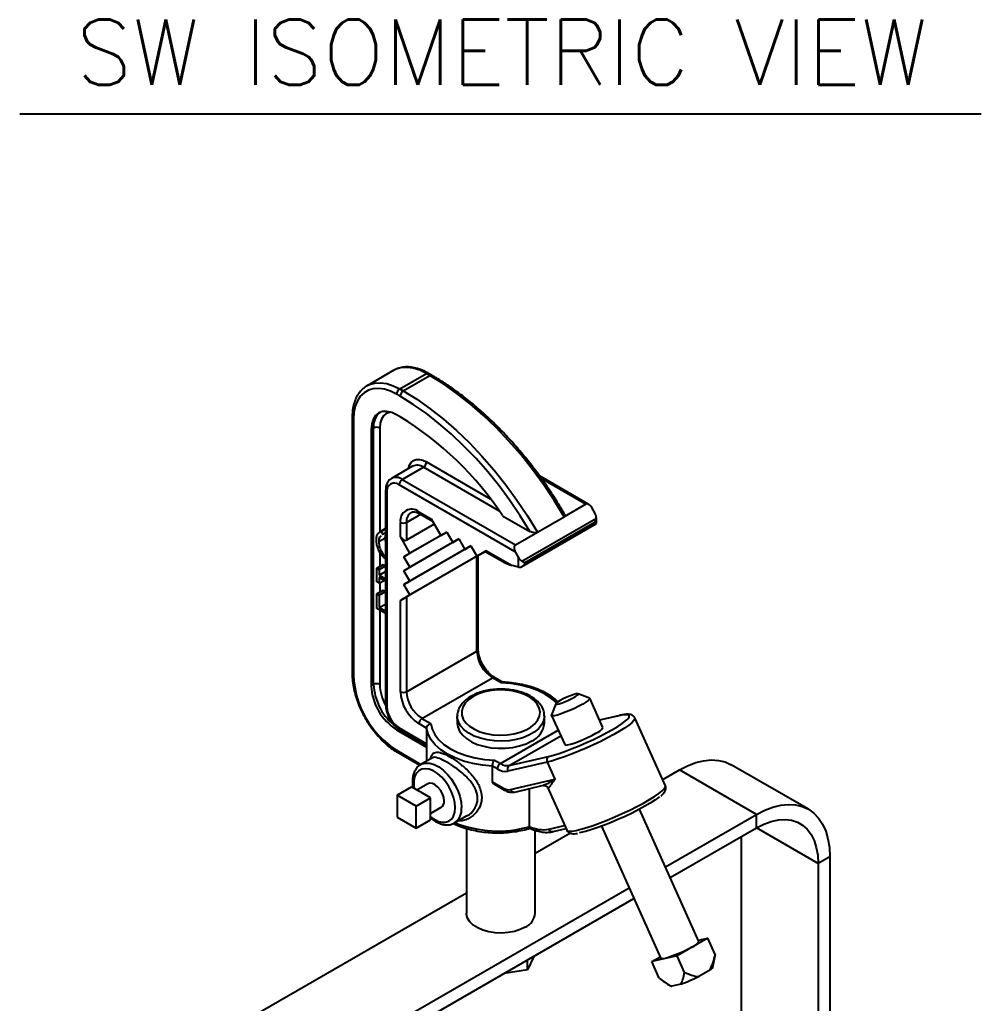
# Model space of a CAD drawing. Extents: x 14.8 to 109.8, y 1.6 to 86.6.
# Drawn here: x 16.62 to 27.65, y 74.94 to 86.24 of the extents above; entities that cross this region are included whole.
import ezdxf
from ezdxf.enums import TextEntityAlignment as Align

# ---------------------------------------------------------------- set-up
doc = ezdxf.new("R2010")
doc.units = 0
doc.header["$MEASUREMENT"] = 0
doc.layers.add('OBJECT', color=7, linetype='CONTINUOUS')
doc.styles.get("Standard").update_dxf_attribs({"font": 'SIMPLEX'})

msp = doc.modelspace()

# ---------------------------------------------------------------- linework, layer by layer
at = {"layer": 'OBJECT', "color": 1}
msp.add_line((16.621, 85.154), (27.652, 85.154), dxfattribs=at)
at = {"layer": 'OBJECT'}
for p, q in [((20.911, 82.211), (20.605, 82.034)), ((20.98, 81.997), (21.286, 82.173)), ((21.02, 81.974), (21.326, 82.15)), ((21.326, 82.15), (21.286, 82.173)), ((21.351, 82.153), (21.311, 82.176)), ((20.98, 81.997), (21.02, 81.974)), ((20.985, 81.913), (20.945, 81.936)), ((20.435, 81.67), (20.435, 78.727)), ((20.45, 81.65), (20.45, 78.706)), ((20.985, 81.678), (20.945, 81.701)), ((20.68, 81.548), (20.654, 81.532)), ((20.654, 81.532), (20.654, 78.589)), ((20.68, 78.604), (20.68, 81.548)), ((20.751, 81.548), (20.751, 80.35)), ((21.127, 81.11), (20.885, 80.97)), ((21.01, 80.958), (21.252, 81.098)), ((22.124, 80.594), (21.252, 81.098)), ((21.288, 81.159), (22.019, 80.737)), ((21.01, 80.958), (22.308, 80.208)), ((23.151, 80.671), (22.583, 80.999)), ((23.116, 80.674), (22.605, 80.969)), ((22.306, 80.128), (20.975, 80.896)), ((20.818, 80.835), (20.818, 78.372)), ((20.833, 80.815), (20.833, 78.351)), ((23.116, 80.674), (22.865, 80.529)), ((23.222, 80.567), (23.184, 80.635)), ((21.059, 80.465), (21.221, 80.558)), ((21.2, 80.587), (21.342, 80.506)), ((21.21, 80.564), (21.356, 80.48)), ((21.342, 80.506), (21.452, 80.315)), ((22.16, 80.542), (22.473, 80.362)), ((22.38, 80.02), (23.236, 80.514)), ((22.559, 80.353), (22.865, 80.529)), ((23.236, 80.451), (23.236, 80.516)), ((20.818, 80.394), (20.752, 80.356)), ((20.767, 80.362), (20.818, 80.391)), ((20.988, 80.302), (20.988, 80.465)), ((21.059, 80.465), (21.059, 80.261)), ((21.377, 80.444), (21.059, 80.261)), ((22.379, 79.956), (23.236, 80.451)), ((23.222, 80.467), (22.414, 80.001)), ((22.414, 79.994), (23.222, 80.46)), ((23.222, 80.46), (23.222, 80.467)), ((20.74, 80.244), (20.81, 80.285)), ((20.767, 80.362), (20.783, 80.329)), ((20.783, 80.329), (20.776, 80.322)), ((20.783, 80.329), (20.818, 80.349)), ((20.818, 80.334), (20.81, 80.285)), ((20.81, 80.285), (20.818, 80.234)), ((21.098, 80.111), (20.988, 80.302)), ((21.521, 80.354), (21.029, 80.071)), ((21.521, 80.354), (21.098, 80.111)), ((21.452, 80.315), (21.521, 80.354)), ((21.521, 80.354), (21.452, 80.315)), ((21.521, 80.354), (21.59, 80.235)), ((22.308, 80.208), (22.559, 80.353)), ((21.659, 80.275), (21.029, 79.911)), ((21.797, 80.195), (21.029, 79.752)), ((21.659, 80.275), (21.098, 79.951)), ((21.797, 80.195), (21.098, 79.792)), ((21.59, 80.235), (21.659, 80.275)), ((21.659, 80.275), (21.59, 80.235)), ((21.659, 80.275), (21.728, 80.155)), ((21.728, 80.155), (21.797, 80.195)), ((21.797, 80.195), (21.728, 80.155)), ((21.797, 80.195), (21.865, 80.076)), ((20.751, 80.128), (20.751, 79.959)), ((21.029, 80.071), (21.098, 80.111)), ((21.098, 79.951), (21.029, 80.071)), ((21.866, 80.076), (21.059, 79.61)), ((21.961, 80.131), (21.098, 79.633)), ((21.865, 80.076), (21.976, 80.14)), ((21.961, 80.131), (21.865, 80.076)), ((21.866, 78.988), (21.866, 80.076)), ((21.961, 80.131), (21.881, 80.085)), ((21.881, 79.009), (21.881, 80.085)), ((21.961, 80.131), (22.189, 80)), ((21.976, 80.14), (22.269, 79.97)), ((22.306, 80.128), (22.344, 80.06)), ((22.344, 79.951), (22.344, 80.06)), ((20.719, 79.94), (20.79, 79.981)), ((20.719, 79.781), (20.719, 79.94)), ((20.719, 79.94), (20.746, 79.925)), ((20.746, 79.925), (20.817, 79.966)), ((20.79, 79.981), (20.817, 79.966)), ((20.817, 79.966), (20.817, 79.9)), ((21.029, 79.911), (21.098, 79.951)), ((22.344, 79.951), (22.269, 79.97)), ((22.414, 80.001), (22.414, 79.994)), ((20.746, 79.925), (20.746, 79.859)), ((20.746, 79.859), (20.817, 79.9)), ((20.746, 79.859), (20.818, 79.817)), ((20.818, 79.79), (20.746, 79.832)), ((20.746, 79.832), (20.746, 79.766)), ((20.817, 79.9), (20.818, 79.899)), ((21.098, 79.792), (21.029, 79.911)), ((20.746, 79.766), (20.719, 79.781)), ((20.746, 79.766), (20.803, 79.799)), ((20.751, 79.769), (20.751, 79.664)), ((21.029, 79.752), (21.098, 79.792)), ((21.098, 79.633), (21.029, 79.752)), ((20.719, 79.646), (20.79, 79.687)), ((20.719, 79.475), (20.719, 79.646)), ((20.719, 79.646), (20.746, 79.63)), ((20.746, 79.63), (20.817, 79.671)), ((20.746, 79.63), (20.746, 79.487)), ((20.79, 79.687), (20.817, 79.671)), ((20.817, 79.671), (20.817, 79.528)), ((20.988, 79.569), (21.098, 79.633)), ((21.059, 79.61), (21.059, 78.522)), ((20.746, 79.487), (20.817, 79.528)), ((20.817, 79.528), (20.818, 79.527)), ((20.988, 78.522), (20.988, 79.569)), ((20.818, 79.418), (20.719, 79.475)), ((20.746, 79.487), (20.818, 79.445)), ((20.751, 79.457), (20.751, 78.604)), ((21.059, 78.522), (21.866, 78.988)), ((20.68, 78.604), (20.654, 78.589)), ((21.235, 78.216), (22.043, 78.682)), ((22.145, 78.623), (22.043, 78.682)), ((22.161, 78.631), (22.068, 78.685)), ((23.156, 78.449), (23.026, 78.497)), ((22.773, 78.384), (22.722, 78.255)), ((23.31, 78.111), (23.16, 78.446)), ((22.722, 78.249), (22.873, 77.914)), ((23.504, 78.249), (23.272, 78.195)), ((21.289, 78.103), (21.2, 78.155)), ((21.235, 78.216), (21.338, 78.157)), ((21.64, 78.242), (21.64, 78.16)), ((22.64, 78.16), (22.64, 78.242)), ((23.495, 78.246), (23.273, 78.194)), ((24.029, 77.442), (23.678, 78.222)), ((20.972, 78.1), (20.945, 78.084)), ((20.945, 78.084), (21.287, 77.887)), ((20.975, 78.106), (21.289, 77.925)), ((20.985, 78.083), (21.288, 77.909)), ((21.289, 78.103), (21.289, 77.925)), ((22.135, 77.697), (22.798, 78.079)), ((21.287, 77.909), (21.287, 77.724)), ((22.237, 77.675), (22.827, 78.016)), ((20.945, 77.849), (21.224, 77.688)), ((20.955, 77.826), (21.212, 77.678)), ((21.215, 77.682), (21.221, 77.686)), ((21.348, 77.759), (21.221, 77.686)), ((22.066, 77.736), (22.135, 77.697)), ((22.673, 77.714), (22.222, 77.609)), ((22.237, 77.675), (22.688, 77.779)), ((22.673, 77.714), (22.761, 77.516)), ((25.668, 77.173), (24.784, 77.683)), ((22.044, 77.489), (22.044, 77.668)), ((22.1, 77.635), (22.044, 77.668)), ((23.997, 77.513), (24.189, 77.624)), ((25.073, 77.114), (24.189, 77.624)), ((21.301, 77.465), (21.176, 77.393)), ((22.044, 77.489), (22.171, 77.416)), ((22.067, 77.459), (22.181, 77.393)), ((22.252, 77.398), (22.761, 77.516)), ((20.952, 77.335), (21.115, 77.429)), ((21.206, 77.376), (21.115, 77.429)), ((21.241, 77.356), (21.206, 77.376)), ((21.332, 77.303), (21.241, 77.356)), ((22.299, 77.37), (22.631, 77.447)), ((22.466, 77.409), (22.466, 76.975)), ((22.665, 77.437), (22.664, 77.439)), ((22.665, 77.437), (22.675, 77.425)), ((22.675, 77.425), (22.896, 76.933)), ((22.679, 77.42), (22.675, 77.425)), ((21.17, 77.209), (20.952, 77.335)), ((20.952, 77.335), (20.952, 77.083)), ((21.17, 77.209), (21.332, 77.303)), ((21.332, 77.197), (21.332, 77.303)), ((21.17, 76.957), (21.17, 77.209)), ((21.332, 77.157), (21.332, 77.197)), ((21.332, 77.123), (21.457, 77.195)), ((21.332, 77.051), (21.332, 77.157)), ((24.413, 75.656), (23.731, 77.173)), ((20.952, 77.083), (21.17, 76.957)), ((21.17, 76.957), (21.332, 77.051)), ((21.608, 77.015), (21.748, 77.095)), ((24.029, 76.511), (25.073, 77.114)), ((25.073, 76.958), (25.073, 77.114)), ((21.745, 76.952), (21.745, 75.98)), ((22.466, 76.971), (22.466, 76.975)), ((22.535, 75.98), (22.535, 76.93)), ((22.535, 76.669), (22.933, 76.899)), ((22.692, 76.944), (22.872, 76.985)), ((22.739, 76.916), (22.888, 76.95)), ((23.294, 76.977), (23.975, 75.46)), ((24.084, 76.388), (25.073, 76.958)), ((25.78, 76.55), (25.073, 76.958)), ((24.896, 76.856), (24.896, 72.112)), ((25.914, 76.628), (25.78, 76.55)), ((25.914, 76.628), (25.914, 72.39)), ((25.78, 76.55), (25.78, 72.347)), ((20.091, 74.238), (23.611, 76.27)), ((19.207, 74.748), (21.745, 76.213)), ((20.091, 74.083), (23.666, 76.147)), ((24.515, 75.694), (24.162, 75.49)), ((24.407, 75.669), (24.515, 75.694)), ((24.6, 75.504), (24.515, 75.694)), ((22.518, 75.483), (22.446, 75.329)), ((22.446, 75.329), (22.446, 75.442)), ((24.162, 75.49), (23.872, 75.423)), ((23.872, 75.423), (23.967, 75.477)), ((24.247, 75.3), (24.162, 75.49)), ((24.572, 75.36), (24.595, 75.475)), ((24.6, 75.504), (24.593, 75.472)), ((22.446, 75.329), (22.18, 75.288)), ((23.957, 75.233), (23.872, 75.423)), ((24.538, 75.326), (24.411, 75.252)), ((24.056, 75.164), (24.09, 75.144)), ((24.205, 75.166), (24.101, 75.141))]:
    msp.add_line(p, q, dxfattribs=at)
at = {"layer": 'OBJECT', "flags": 128}
for points in [[(21.286, 82.173), (21.21, 82.211), (21.136, 82.235), (21.065, 82.245), (20.999, 82.242), (20.938, 82.224), (20.911, 82.211)], [(22.865, 80.529), (22.751, 80.717), (22.63, 80.899), (22.502, 81.074), (22.368, 81.243), (22.229, 81.403), (22.086, 81.554), (21.938, 81.695), (21.788, 81.826), (21.635, 81.946), (21.481, 82.054), (21.326, 82.15)], [(20.945, 81.936), (20.874, 81.971), (20.805, 81.993), (20.739, 82.003), (20.677, 82), (20.621, 81.983), (20.571, 81.954), (20.528, 81.914), (20.495, 81.862), (20.47, 81.799), (20.455, 81.728), (20.45, 81.65)], [(20.608, 82.036), (20.633, 82.048), (20.693, 82.065), (20.76, 82.069), (20.831, 82.059), (20.905, 82.034), (20.98, 81.997)], [(21.02, 81.974), (21.175, 81.878), (21.33, 81.77), (21.483, 81.65), (21.633, 81.519), (21.78, 81.378), (21.924, 81.226), (22.063, 81.066), (22.197, 80.898), (22.324, 80.722), (22.445, 80.54), (22.559, 80.353)], [(22.473, 80.362), (22.362, 80.541), (22.244, 80.715), (22.12, 80.883), (21.99, 81.044), (21.856, 81.197), (21.717, 81.341), (21.575, 81.477), (21.43, 81.602), (21.283, 81.717), (21.134, 81.82), (20.985, 81.913)], [(20.945, 81.701), (20.888, 81.727), (20.833, 81.739), (20.783, 81.737), (20.739, 81.721), (20.703, 81.691), (20.676, 81.648), (20.659, 81.595), (20.654, 81.532)], [(20.879, 81.73), (20.865, 81.728), (20.826, 81.714), (20.794, 81.687), (20.771, 81.65), (20.756, 81.603), (20.751, 81.548)], [(21.08, 81.083), (21.092, 81.121), (21.111, 81.152), (21.138, 81.174), (21.17, 81.186), (21.207, 81.187), (21.246, 81.178), (21.288, 81.159)], [(22.781, 78.393), (22.723, 78.444), (22.65, 78.494), (22.564, 78.536), (22.469, 78.571), (22.366, 78.598), (22.257, 78.615), (22.145, 78.623)], [(21.822, 78.466), (21.77, 78.43), (21.73, 78.39), (21.704, 78.346), (21.691, 78.3), (21.693, 78.253), (21.709, 78.208), (21.739, 78.165), (21.782, 78.125), (21.837, 78.091), (21.901, 78.063), (21.973, 78.041), (22.05, 78.028), (22.13, 78.023), (22.211, 78.026), (22.289, 78.037), (22.362, 78.057), (22.429, 78.083), (22.486, 78.116), (22.532, 78.154), (22.565, 78.197), (22.585, 78.242), (22.59, 78.288), (22.581, 78.335), (22.558, 78.379), (22.521, 78.421), (22.472, 78.458), (22.413, 78.489), (22.345, 78.514), (22.27, 78.531), (22.191, 78.541), (22.11, 78.542), (22.03, 78.534), (21.954, 78.519), (21.884, 78.496), (21.822, 78.466)], [(22.819, 78.419), (22.792, 78.401), (22.776, 78.388), (22.773, 78.38), (22.785, 78.378), (22.808, 78.382), (22.842, 78.393), (22.883, 78.408), (22.925, 78.427), (22.964, 78.447), (22.997, 78.466), (23.019, 78.481), (23.028, 78.492), (23.024, 78.498), (23.006, 78.496), (22.976, 78.489), (22.939, 78.475), (22.897, 78.458), (22.856, 78.439), (22.819, 78.419)], [(23.156, 78.449), (23.16, 78.446), (23.158, 78.436), (23.143, 78.421), (23.117, 78.402), (23.08, 78.38), (23.035, 78.355), (22.985, 78.33), (22.933, 78.307), (22.88, 78.285), (22.832, 78.267), (22.789, 78.254), (22.756, 78.246), (22.733, 78.244), (22.722, 78.249), (22.722, 78.255)], [(23.584, 78.199), (23.596, 78.211), (23.611, 78.231), (23.613, 78.246), (23.601, 78.255), (23.578, 78.258), (23.542, 78.255), (23.495, 78.246)], [(23.504, 78.249), (23.503, 78.249), (23.495, 78.246)], [(21.338, 78.157), (21.352, 78.092), (21.382, 78.03), (21.428, 77.97), (21.488, 77.915), (21.562, 77.866), (21.648, 77.823), (21.743, 77.788), (21.846, 77.762), (21.954, 77.745), (22.066, 77.736)], [(22.64, 78.244), (22.64, 78.236), (22.631, 78.187), (22.608, 78.14), (22.571, 78.096), (22.522, 78.056), (22.463, 78.021), (22.393, 77.993), (22.317, 77.972), (22.235, 77.958), (22.151, 77.953), (22.066, 77.956), (21.984, 77.968), (21.906, 77.987), (21.834, 78.013), (21.772, 78.046), (21.72, 78.085), (21.68, 78.128), (21.654, 78.175), (21.641, 78.223), (21.64, 78.242)], [(21.64, 78.16), (21.646, 78.117), (21.665, 78.07), (21.699, 78.025), (21.745, 77.983), (21.802, 77.947), (21.869, 77.917), (21.944, 77.895), (22.025, 77.879), (22.108, 77.872), (22.193, 77.873), (22.276, 77.882), (22.356, 77.9), (22.429, 77.924), (22.494, 77.956)], [(23.678, 78.222), (23.678, 78.21), (23.667, 78.19), (23.643, 78.166), (23.607, 78.137), (23.56, 78.105), (23.503, 78.069), (23.438, 78.031), (23.365, 77.992), (23.286, 77.952), (23.204, 77.913), (23.119, 77.874), (23.035, 77.838), (22.952, 77.805), (22.872, 77.775), (22.798, 77.75), (22.731, 77.729), (22.673, 77.714)], [(22.688, 77.779), (22.744, 77.794), (22.81, 77.814), (22.882, 77.839), (22.959, 77.869), (23.04, 77.902), (23.122, 77.937), (23.203, 77.975), (23.281, 78.013), (23.355, 78.052), (23.422, 78.089), (23.481, 78.124), (23.531, 78.157), (23.569, 78.186), (23.584, 78.199)], [(22.044, 77.668), (21.929, 77.677), (21.818, 77.696), (21.712, 77.724), (21.615, 77.761), (21.527, 77.805), (21.451, 77.855), (21.388, 77.912), (21.339, 77.973), (21.306, 78.037), (21.289, 78.103)], [(22.873, 77.914), (22.873, 77.914), (22.883, 77.909), (22.906, 77.911), (22.94, 77.919), (22.982, 77.932), (23.031, 77.95), (23.083, 77.972), (23.136, 77.995), (23.186, 78.02), (23.23, 78.045)], [(21.221, 77.686), (21.235, 77.693), (21.278, 77.703), (21.325, 77.701), (21.376, 77.686), (21.428, 77.659), (21.479, 77.62), (21.528, 77.572), (21.573, 77.516), (21.613, 77.454), (21.645, 77.388), (21.669, 77.321), (21.684, 77.255), (21.689, 77.192)], [(24.189, 77.624), (24.283, 77.672), (24.376, 77.708), (24.467, 77.73), (24.554, 77.738), (24.637, 77.733), (24.714, 77.715), (24.784, 77.683)], [(21.618, 77.192), (21.613, 77.25), (21.598, 77.312), (21.575, 77.374), (21.544, 77.435), (21.505, 77.491), (21.462, 77.54), (21.415, 77.581), (21.367, 77.612), (21.319, 77.631), (21.274, 77.638), (21.233, 77.632), (21.198, 77.614), (21.17, 77.584), (21.151, 77.544), (21.142, 77.495), (21.142, 77.439), (21.145, 77.411)], [(21.489, 77.266), (21.485, 77.306), (21.47, 77.349), (21.448, 77.39), (21.419, 77.425), (21.387, 77.452), (21.355, 77.468), (21.324, 77.472), (21.301, 77.465)], [(22.896, 76.933), (22.903, 76.926), (22.924, 76.921), (22.957, 76.922), (23.003, 76.929), (23.059, 76.943), (23.125, 76.962), (23.198, 76.986), (23.278, 77.015), (23.361, 77.048), (23.448, 77.085), (23.534, 77.123), (23.619, 77.163), (23.7, 77.204), (23.776, 77.244), (23.844, 77.283), (23.904, 77.32), (23.953, 77.354), (23.991, 77.384), (24.016, 77.409), (24.028, 77.429), (24.029, 77.442)], [(23.961, 77.316), (23.95, 77.308), (23.908, 77.277), (23.855, 77.243), (23.792, 77.206), (23.722, 77.168), (23.645, 77.129), (23.565, 77.091), (23.482, 77.053), (23.399, 77.018), (23.319, 76.986), (23.243, 76.958), (23.172, 76.935), (23.11, 76.917), (23.057, 76.904), (23.039, 76.901)], [(21.332, 77.086), (21.367, 77.062), (21.415, 77.037), (21.462, 77.024), (21.505, 77.023), (21.544, 77.035), (21.575, 77.059), (21.598, 77.094), (21.613, 77.139), (21.618, 77.192)], [(25.073, 77.114), (25.167, 77.162), (25.26, 77.197), (25.351, 77.22), (25.438, 77.228), (25.521, 77.223), (25.598, 77.205), (25.668, 77.173), (25.731, 77.128), (25.785, 77.07), (25.831, 77.001), (25.867, 76.921), (25.893, 76.832), (25.909, 76.733), (25.914, 76.628)], [(25.073, 76.958), (25.158, 77.002), (25.242, 77.032), (25.324, 77.05), (25.402, 77.055), (25.475, 77.046), (25.542, 77.024), (25.602, 76.989), (25.655, 76.942), (25.699, 76.883), (25.734, 76.813), (25.759, 76.734), (25.775, 76.646), (25.78, 76.55)], [(22.42, 75.819), (22.362, 75.791), (22.296, 75.77), (22.224, 75.757), (22.15, 75.752), (22.075, 75.755), (22.002, 75.766), (21.935, 75.785), (21.875, 75.811), (21.824, 75.843), (21.785, 75.88), (21.759, 75.921), (21.746, 75.964), (21.745, 75.98)], [(24.333, 75.59), (24.288, 75.566), (24.238, 75.541), (24.185, 75.517), (24.133, 75.496), (24.084, 75.478), (24.042, 75.465), (24.009, 75.457), (23.986, 75.455), (23.975, 75.459), (23.975, 75.46)], [(24.09, 75.144), (24.093, 75.142), (24.101, 75.141)]]:
    msp.add_lwpolyline(points, dxfattribs=at)
at = {"layer": 'OBJECT'}
for centre, radius, start, end in [((21.3, 82.153), 0.0251, 65.6885, 125.6218), ((21.34, 82.13), 0.025, 65.4871, 125.8118), ((21.022, 81.932), 0.0768, 122.6044, 177.3955), ((21.062, 81.909), 0.0768, 122.6044, 177.3955), ((20.459, 81.672), 0.0237, 183.6438, 247.6612), ((20.893, 81.567), 0.214, 131.0979, 185.1341), ((19.02, 78.466), 3.765, 33.4707, 58.5356), ((20.716, 81.48), 0.0769, 62.6096, 117.3903), ((21.179, 80.995), 0.126, 54.3822, 114.3076), ((21.211, 81.162), 0.0768, 302.6053, 357.3946), ((20.937, 80.859), 0.123, 53.6664, 115.3979), ((21.051, 80.893), 0.0768, 122.6062, 177.3937), ((20.919, 80.829), 0.0873, 50.7971, 189.2139), ((20.843, 80.838), 0.0251, 185.7114, 245.6237), ((21.117, 80.486), 0.131, 50.7968, 189.2141), ((21.181, 80.478), 0.123, 124.8684, 186.3131), ((21.223, 80.584), 0.0231, 171.332, 237.3563), ((21.023, 80.533), 0.0769, 242.6098, 297.3901), ((21.856, 79.011), 0.0251, 294.3763, 354.3041), ((22.25, 79.006), 0.384, 182.6054, 237.3945), ((20.46, 78.729), 0.0251, 185.6944, 245.6253), ((21.52, 78.753), 1.071, 182.4871, 237.5129), ((21.286, 78.618), 0.633, 182.6055, 237.3945), ((20.716, 78.536), 0.0769, 62.6096, 117.3903), ((21.318, 78.634), 0.638, 182.6498, 229.6446), ((21.268, 78.621), 0.517, 181.8866, 209.3009), ((22.058, 78.662), 0.0246, 64.8119, 126.2755), ((21.449, 78.543), 0.461, 182.6054, 237.3946), ((21.023, 78.591), 0.0769, 242.6098, 297.3901), ((21.442, 78.54), 0.384, 182.6054, 237.3945), ((20.843, 78.374), 0.0251, 185.6946, 245.6256), ((21.14, 78.365), 0.307, 182.6053, 237.3946), ((21.277, 78.151), 0.0768, 122.6053, 177.3946), ((22.395, 78.181), 0.246, 293.6249, 355.0549), ((20.997, 78.103), 0.0231, 171.3331, 237.3552), ((23.184, 78.183), 0.146, 288.7898, 330.4666), ((20.969, 77.846), 0.0239, 172.5922, 236.1097), ((22.177, 77.632), 0.0768, 122.6053, 177.3946), ((22.214, 77.816), 0.143, 236.6991, 279.2318), ((22.718, 77.738), 0.0515, 126.2968, 207.8017), ((22.194, 77.779), 0.172, 236.6988, 279.2314), ((22.267, 77.634), 0.0515, 126.2985, 207.8005), ((21.151, 77.24), 0.147, 52.0291, 67.9763), ((22.234, 77.511), 0.114, 236.6986, 279.2321), ((22.194, 77.412), 0.0235, 171.9753, 236.7283), ((22.292, 77.412), 0.0423, 198.6049, 278.8726), ((22.634, 77.4), 0.0488, 24.1586, 50.3648), ((21.413, 77.257), 0.0765, 304.822, 6.4898), ((21.187, 77.177), 0.147, 352.0294, 7.9706), ((21.503, 77.169), 0.187, 304.664, 7.0242), ((22.108, 78.242), 1.32, 248.0111, 285.7119), ((22.626, 77.301), 0.363, 243.8084, 280.5069), ((22.733, 76.959), 0.0437, 200.0828, 277.3947), ((22.34, 75.998), 0.196, 293.8665, 354.8133), ((24.286, 75.728), 0.146, 288.7889, 330.4679), ((24.501, 75.397), 0.0804, 297.6949, 332.9506), ((23.648, 76.775), 1.703, 289.0967, 296.6126)]:
    msp.add_arc(centre, radius, start, end, dxfattribs=at)
for centre, major_axis, ratio, start_param, end_param in [((23.149, 80.614), (-0.0326, 0.0603), 0.595383, 4.729283, 6.30008), ((23.186, 80.547), (-0.0348, 0.0642), 0.558702, 3.910079, 4.727266), ((23.186, 80.487), (0.0354, 0.0612), 0.577335, 4.71243, 5.466039), ((23.186, 80.48), (0.05, -0.0289), 0.00007, 6.283145, 7.068624), ((21.023, 80.322), (-0.0354, 0.0612), 0.577335, 1.570756, 3.141552), ((22.342, 80.148), (-0.0326, 0.0603), 0.595383, 0.016894, 1.587691), ((21.831, 80.056), (0.05, 0.0289), 0.00007, 6.283145, 7.068543), ((22.011, 80.16), (0.05, 0.0289), 0.00007, 2.356154, 3.141633), ((22.379, 80.081), (-0.0348, 0.0642), 0.558702, 1.585674, 2.402861), ((22.304, 79.991), (0.132, -0.027), 0.206185, 3.699612, 4.485092), ((22.379, 79.972), (0.0498, 0.0096), 0.40502, 3.849247, 4.119283), ((22.379, 80.014), (0.0354, 0.0612), 0.577335, 3.41167, 4.71243), ((22.379, 80.021), (0.05, -0.0289), 0.00007, 0.785439, 1.539048), ((21.023, 79.59), (0.05, 0.0289), 0.00007, 0.785358, 2.356154)]:
    msp.add_ellipse(centre, major_axis=major_axis, ratio=ratio, start_param=start_param, end_param=end_param, dxfattribs=at)
for points, knots in [([(21.311, 82.176), (21.298, 82.183), (21.262, 82.203), (21.202, 82.227), (21.132, 82.246), (21.064, 82.252), (21, 82.246), (20.947, 82.231), (20.919, 82.214), (20.908, 82.207)], [0, 0, 0, 0, 0.087247, 0.252462, 0.417721, 0.581865, 0.743604, 0.902029, 1, 1, 1, 1]), ([(22.872, 80.559), (22.861, 80.578), (22.816, 80.654), (22.735, 80.783), (22.625, 80.944), (22.51, 81.1), (22.39, 81.25), (22.266, 81.393), (22.138, 81.53), (22.007, 81.659), (21.873, 81.779), (21.737, 81.892), (21.599, 81.994), (21.47, 82.082), (21.387, 82.131), (21.351, 82.153)], [0, 0, 0, 0, 0.028078, 0.110473, 0.192881, 0.275296, 0.35772, 0.440157, 0.52261, 0.605082, 0.687575, 0.770092, 0.852633, 0.935201, 1, 1, 1, 1]), ([(20.609, 82.035), (20.6, 82.03), (20.574, 82.016), (20.537, 81.982), (20.5, 81.934), (20.47, 81.876), (20.449, 81.81), (20.437, 81.741), (20.436, 81.693), (20.435, 81.67)], [0, 0, 0, 0, 0.076251, 0.230456, 0.38495, 0.541581, 0.70114, 0.863227, 1, 1, 1, 1]), ([(20.885, 80.968), (20.878, 80.964), (20.859, 80.954), (20.839, 80.926), (20.823, 80.889), (20.819, 80.857), (20.819, 80.838), (20.818, 80.835)], [0, 0, 0, 0, 0.167047, 0.415989, 0.668036, 0.942765, 1, 1, 1, 1]), ([(21.111, 80.579), (21.116, 80.581), (21.126, 80.587), (21.149, 80.587), (21.178, 80.581), (21.2, 80.57), (21.21, 80.564)], [0, 0, 0, 0, 0.245732, 0.509125, 0.761475, 1, 1, 1, 1]), ([(22.871, 80.559), (22.873, 80.556), (22.877, 80.55), (22.876, 80.542), (22.872, 80.534), (22.867, 80.531), (22.865, 80.529)], [0, 0, 0, 0, 0.262644, 0.574229, 0.821705, 1, 1, 1, 1]), ([(20.713, 80.262), (20.713, 80.275), (20.715, 80.303), (20.73, 80.343), (20.753, 80.355), (20.767, 80.362)], [0, 0, 0, 0, 0.280845, 0.561444, 1, 1, 1, 1]), ([(20.766, 80.312), (20.759, 80.307), (20.742, 80.294), (20.74, 80.263), (20.74, 80.244)], [0, 0, 0, 0, 0.395591, 1, 1, 1, 1]), ([(22.559, 80.353), (22.556, 80.351), (22.549, 80.348), (22.534, 80.346), (22.514, 80.347), (22.492, 80.352), (22.48, 80.359), (22.473, 80.362)], [0, 0, 0, 0, 0.138344, 0.27604, 0.470201, 0.742049, 1, 1, 1, 1]), ([(20.818, 80.046), (20.809, 80.053), (20.778, 80.076), (20.742, 80.135), (20.716, 80.204), (20.714, 80.242), (20.713, 80.262)], [0, 0, 0, 0, 0.159776, 0.485804, 0.742709, 1, 1, 1, 1]), ([(20.74, 80.244), (20.741, 80.224), (20.745, 80.183), (20.774, 80.123), (20.801, 80.084), (20.816, 80.073), (20.818, 80.071)], [0, 0, 0, 0, 0.342424, 0.684612, 0.953958, 1, 1, 1, 1]), ([(22.068, 78.685), (22.062, 78.689), (22.043, 78.7), (22.012, 78.726), (21.976, 78.765), (21.944, 78.81), (21.917, 78.859), (21.897, 78.91), (21.884, 78.959), (21.881, 78.991), (21.881, 79.007), (21.881, 79.009)], [0, 0, 0, 0, 0.067195, 0.197028, 0.328081, 0.460157, 0.59276, 0.725245, 0.856826, 0.979682, 1, 1, 1, 1]), ([(20.435, 78.727), (20.435, 78.712), (20.436, 78.671), (20.445, 78.599), (20.463, 78.511), (20.49, 78.422), (20.525, 78.334), (20.567, 78.247), (20.616, 78.164), (20.671, 78.085), (20.731, 78.012), (20.795, 77.945), (20.862, 77.887), (20.916, 77.849), (20.948, 77.831), (20.955, 77.826)], [0, 0, 0, 0, 0.0448182, 0.1293531, 0.2137887, 0.2980894, 0.3822681, 0.4663675, 0.5504366, 0.6345316, 0.7186937, 0.8029819, 0.8874536, 0.9721559, 1, 1, 1, 1]), ([(22.158, 78.632), (22.156, 78.631), (22.152, 78.631), (22.148, 78.626), (22.145, 78.623), (22.145, 78.623)], [0, 0, 0, 0, 0.531191, 0.989387, 1, 1, 1, 1]), ([(22.797, 78.405), (22.791, 78.411), (22.768, 78.434), (22.717, 78.471), (22.646, 78.514), (22.565, 78.551), (22.477, 78.581), (22.384, 78.605), (22.287, 78.622), (22.211, 78.63), (22.168, 78.631), (22.158, 78.632)], [0, 0, 0, 0, 0.044141, 0.174626, 0.305945, 0.437516, 0.568982, 0.700264, 0.831366, 0.962338, 1, 1, 1, 1]), ([(22.639, 78.245), (22.639, 78.258), (22.637, 78.288), (22.621, 78.332), (22.593, 78.378), (22.555, 78.419), (22.505, 78.457), (22.446, 78.49), (22.38, 78.516), (22.307, 78.535), (22.231, 78.548), (22.152, 78.553), (22.073, 78.55), (21.995, 78.54), (21.922, 78.522), (21.854, 78.499), (21.816, 78.478), (21.797, 78.469)], [0, 0, 0, 0, 0.0497547, 0.1133377, 0.177704, 0.2439229, 0.3120056, 0.3812182, 0.4507633, 0.5201902, 0.5894439, 0.6585784, 0.7276881, 0.7968679, 0.866209, 0.935826, 1, 1, 1, 1]), ([(20.818, 78.372), (20.819, 78.363), (20.82, 78.337), (20.829, 78.293), (20.848, 78.242), (20.874, 78.192), (20.908, 78.147), (20.945, 78.11), (20.972, 78.092), (20.985, 78.083)], [0, 0, 0, 0, 0.084368, 0.238908, 0.392869, 0.546382, 0.700223, 0.855221, 1, 1, 1, 1]), ([(21.797, 78.469), (21.787, 78.463), (21.758, 78.445), (21.716, 78.411), (21.678, 78.365), (21.652, 78.316), (21.64, 78.274), (21.641, 78.249), (21.642, 78.242)], [0, 0, 0, 0, 0.109116, 0.315301, 0.5212, 0.723281, 0.918675, 1, 1, 1, 1]), ([(23.677, 78.221), (23.677, 78.224), (23.673, 78.234), (23.657, 78.248), (23.637, 78.258), (23.614, 78.263), (23.585, 78.263), (23.548, 78.259), (23.518, 78.252), (23.504, 78.249)], [0, 0, 0, 0, 0.029634, 0.147464, 0.262281, 0.396479, 0.583207, 0.817642, 1, 1, 1, 1]), ([(21.289, 78.103), (21.29, 78.108), (21.291, 78.117), (21.298, 78.131), (21.31, 78.143), (21.323, 78.152), (21.333, 78.156), (21.338, 78.157), (21.338, 78.157)], [0, 0, 0, 0, 0.19777, 0.395373, 0.598085, 0.812872, 0.995764, 1, 1, 1, 1]), ([(21.289, 77.925), (21.289, 77.921), (21.289, 77.915), (21.289, 77.909), (21.288, 77.909), (21.288, 77.909)], [0, 0, 0, 0, 0.295942, 0.590033, 1, 1, 1, 1]), ([(21.334, 77.751), (21.336, 77.761), (21.343, 77.798), (21.368, 77.82), (21.405, 77.829), (21.441, 77.824), (21.484, 77.811), (21.545, 77.782), (21.629, 77.73), (21.732, 77.647), (21.813, 77.564), (21.867, 77.487), (21.899, 77.425), (21.918, 77.361), (21.922, 77.308), (21.916, 77.239), (21.883, 77.158), (21.817, 77.091), (21.751, 77.055), (21.7, 77.039), (21.666, 77.039), (21.651, 77.039)], [0, 0, 0, 0, 0.031647, 0.113115, 0.156727, 0.200305, 0.241406, 0.282485, 0.356519, 0.430655, 0.512645, 0.558299, 0.603932, 0.647976, 0.691999, 0.716831, 0.799022, 0.879636, 0.923293, 0.966926, 1, 1, 1, 1]), ([(21.748, 77.097), (21.751, 77.099), (21.786, 77.111), (21.835, 77.168), (21.869, 77.238), (21.877, 77.316), (21.867, 77.364), (21.843, 77.419), (21.82, 77.458), (21.767, 77.526), (21.689, 77.599), (21.59, 77.672), (21.493, 77.731), (21.411, 77.764), (21.365, 77.774), (21.353, 77.76), (21.351, 77.758)], [0, 0, 0, 0, 0.009573, 0.111598, 0.213449, 0.243964, 0.3447, 0.352097, 0.409468, 0.466895, 0.572114, 0.668331, 0.76481, 0.871214, 0.983192, 1, 1, 1, 1]), ([(22.044, 77.668), (22.045, 77.672), (22.045, 77.681), (22.049, 77.698), (22.054, 77.713), (22.06, 77.727), (22.064, 77.734), (22.066, 77.736), (22.066, 77.736)], [0, 0, 0, 0, 0.19777, 0.395373, 0.598086, 0.812873, 0.995765, 1, 1, 1, 1]), ([(21.214, 77.68), (21.207, 77.675), (21.187, 77.663), (21.162, 77.631), (21.141, 77.589), (21.128, 77.539), (21.125, 77.482), (21.127, 77.441), (21.132, 77.419), (21.132, 77.419)], [0, 0, 0, 0, 0.098124, 0.268249, 0.440719, 0.619757, 0.805371, 0.994541, 1, 1, 1, 1]), ([(22.067, 77.459), (22.066, 77.46), (22.059, 77.463), (22.052, 77.47), (22.045, 77.48), (22.045, 77.486), (22.044, 77.489)], [0, 0, 0, 0, 0.097443, 0.481142, 0.777154, 1, 1, 1, 1]), ([(22.761, 77.516), (22.761, 77.516), (22.751, 77.509), (22.713, 77.487), (22.668, 77.458), (22.639, 77.451), (22.629, 77.449)], [0, 0, 0, 0, 0.003253, 0.203362, 0.745963, 1, 1, 1, 1]), ([(22.761, 77.516), (22.761, 77.516), (22.753, 77.506), (22.736, 77.484), (22.714, 77.453), (22.698, 77.43), (22.686, 77.418), (22.681, 77.419), (22.679, 77.42)], [0, 0, 0, 0, 0.0027506, 0.1764582, 0.4108776, 0.6494388, 0.8225914, 1, 1, 1, 1]), ([(22.181, 77.393), (22.189, 77.388), (22.21, 77.377), (22.245, 77.367), (22.277, 77.366), (22.294, 77.369), (22.299, 77.37)], [0, 0, 0, 0, 0.206271, 0.552368, 0.874995, 1, 1, 1, 1]), ([(22.63, 77.446), (22.631, 77.446), (22.638, 77.449), (22.655, 77.445), (22.661, 77.44), (22.663, 77.438)], [0, 0, 0, 0, 0.146963, 0.753425, 1, 1, 1, 1]), ([(23.976, 77.327), (23.98, 77.329), (23.996, 77.342), (24.012, 77.36), (24.027, 77.383), (24.034, 77.405), (24.035, 77.427), (24.029, 77.438), (24.028, 77.441)], [0, 0, 0, 0, 0.08587, 0.416656, 0.617622, 0.783153, 0.939653, 1, 1, 1, 1]), ([(21.332, 77.072), (21.348, 77.06), (21.38, 77.035), (21.432, 77.009), (21.483, 76.994), (21.532, 76.991), (21.574, 76.997), (21.598, 77.01), (21.609, 77.016)], [0, 0, 0, 0, 0.168814, 0.354204, 0.54051, 0.705282, 0.864095, 1, 1, 1, 1]), ([(21.594, 77.009), (21.618, 76.999), (21.668, 76.976), (21.753, 76.948), (21.847, 76.926), (21.945, 76.91), (22.045, 76.902), (22.146, 76.901), (22.247, 76.908), (22.345, 76.922), (22.421, 76.938), (22.462, 76.951), (22.474, 76.955)], [0, 0, 0, 0, 0.094137, 0.202432, 0.310572, 0.418571, 0.526471, 0.634329, 0.742204, 0.850139, 0.958195, 1, 1, 1, 1]), ([(22.472, 76.954), (22.471, 76.954), (22.47, 76.954), (22.468, 76.959), (22.466, 76.966), (22.466, 76.97), (22.466, 76.971)], [0, 0, 0, 0, 0.101713, 0.536802, 0.912059, 1, 1, 1, 1]), ([(22.472, 76.954), (22.48, 76.95), (22.512, 76.935), (22.568, 76.918), (22.637, 76.906), (22.694, 76.907), (22.727, 76.913), (22.739, 76.916)], [0, 0, 0, 0, 0.092325, 0.348625, 0.604335, 0.857164, 1, 1, 1, 1]), ([(22.896, 76.933), (22.897, 76.931), (22.9, 76.921), (22.915, 76.907), (22.936, 76.896), (22.959, 76.892), (22.985, 76.891), (23.009, 76.894), (23.021, 76.896)], [0, 0, 0, 0, 0.033063, 0.186978, 0.335839, 0.508209, 0.746143, 1, 1, 1, 1]), ([(24.538, 75.326), (24.552, 75.355), (24.579, 75.411), (24.593, 75.474), (24.6, 75.504)], [0, 0, 0, 0, 0.515407, 1, 1, 1, 1]), ([(23.957, 75.233), (23.978, 75.217), (24.02, 75.185), (24.068, 75.155), (24.095, 75.144), (24.101, 75.141)], [0, 0, 0, 0, 0.438721, 0.883111, 1, 1, 1, 1]), ([(24.205, 75.166), (24.214, 75.185), (24.234, 75.224), (24.242, 75.274), (24.247, 75.3)], [0, 0, 0, 0, 0.480505, 1, 1, 1, 1]), ([(24.247, 75.3), (24.267, 75.292), (24.313, 75.272), (24.369, 75.255), (24.403, 75.253), (24.411, 75.252)], [0, 0, 0, 0, 0.37695, 0.863751, 1, 1, 1, 1])]:
    msp.add_open_spline(points, degree=3, knots=knots, dxfattribs=at)

# ---------------------------------------------------------------- texts
at = {"layer": 'OBJECT', "color": 1}
msp.add_text('SW ISOMETRIC VIEW', height=0.75, dxfattribs=at).set_placement((22.153, 85.486), align=Align.CENTER)

doc.saveas('drawing.dxf')
